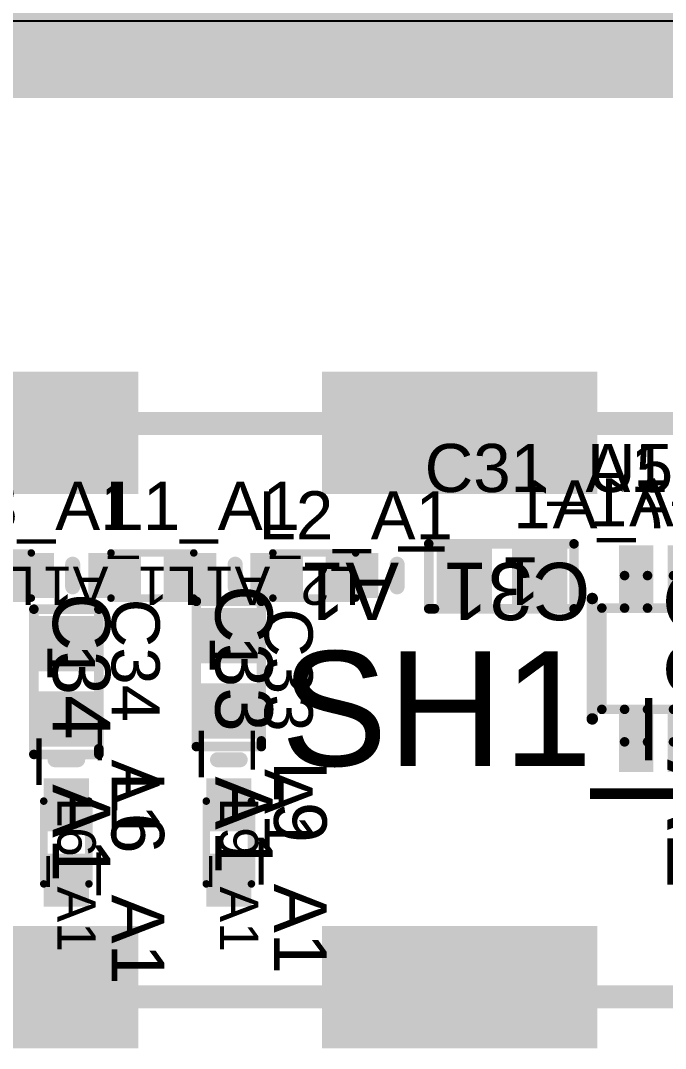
# Model space of a CAD drawing. Header units: inches. Extents: x -0.3 to 12.2, y -3.2 to 4.4.
# Drawn here: x 0.638 to 0.975, y 2.918 to 3.456 of the extents above; entities that cross this region are included whole.
import ezdxf

# ---------------------------------------------------------------- set-up
doc = ezdxf.new("R2010")
doc.units = ezdxf.units.IN
doc.header["$MEASUREMENT"] = 0
for name, color, linetype in [('Board Layer Stack Bottom Overlay', 54, 'Continuous'), ('FAB', 56, 'Continuous'), ('Keep-Out Layer', 6, 'Continuous'), ('Plane_L2', 76, 'Continuous'), ('Plane_L4', 136, 'Continuous'), ('Plane_L5', 16, 'Continuous'), ('Plane_L7', 216, 'Continuous'), ('Top Assembly', 6, 'Continuous'), ('Top Overlay', 2, 'Continuous'), ('Top Paste', 8, 'Continuous'), ('Top Solder', 216, 'Continuous'), ('TOP_L1', 1, 'Continuous')]:
    doc.layers.add(name, color=color, linetype=linetype)
doc.styles.add('Arial', font='', dxfattribs={"height": 0.2})
doc.styles.get('Arial').set_extended_font_data('Arial')

# ---------------------------------------------------------------- blocks, each defined once
blk = doc.blocks.new('RF_S__24')
at = {"layer": 'Top Paste'}
for points in [[(-0.17, 0.175), (-0.17, 0.115), (-0.31, 0.115), (-0.31, 0.175)], [(0.07, 0.175), (0.07, 0.115), (-0.07, 0.115), (-0.07, 0.175)], [(-0.31, -0.175), (-0.31, -0.115), (-0.17, -0.115), (-0.17, -0.175)], [(-0.07, -0.175), (-0.07, -0.115), (0.07, -0.115), (0.07, -0.175)]]:
    blk.add_hatch(color=8, dxfattribs=at).paths.add_polyline_path(points)
at = {"layer": 'Top Solder'}
for points in [[(-0.168, 0.177), (-0.168, 0.113), (-0.312, 0.113), (-0.312, 0.177)], [(0.072, 0.177), (0.072, 0.113), (-0.072, 0.113), (-0.072, 0.177)], [(-0.312, -0.177), (-0.312, -0.113), (-0.168, -0.113), (-0.168, -0.177)], [(-0.072, -0.177), (-0.072, -0.113), (0.072, -0.113), (0.072, -0.177)]]:
    blk.add_hatch(color=216, dxfattribs=at).paths.add_polyline_path(points)
at = {"layer": 'TOP_L1'}
for points in [[(-0.17, 0.175), (-0.17, 0.115), (-0.31, 0.115), (-0.31, 0.175)], [(0.07, 0.175), (0.07, 0.115), (-0.07, 0.115), (-0.07, 0.175)], [(-0.31, -0.175), (-0.31, -0.115), (-0.17, -0.115), (-0.17, -0.175)], [(-0.07, -0.175), (-0.07, -0.115), (0.07, -0.115), (0.07, -0.175)]]:
    blk.add_hatch(color=1, dxfattribs=at).paths.add_polyline_path(points)
at = {"layer": 'Top Assembly'}
for points in [[(-0.5, 0.15, 0.012, 0.012, 0), (0.5, 0.15, 0.012, 0.012, 0)], [(-0.5, -0.15, 0.012, 0.012, 0), (0.5, -0.15, 0.012, 0.012, 0)]]:
    blk.add_lwpolyline(points, format="xyseb", dxfattribs=at)
at = {"layer": 'Top Assembly', "style": 'Arial'}
blk.add_text('SH1_A1', height=0.06, rotation=360, dxfattribs=at).set_placement((-0.09357, -0.02918))
blk = doc.blocks.new('0402_A_192')
at = {"layer": 'Top Paste'}
for points in [[(-0.0315, -0.00984), (-0.0315, 0.00984), (-0.00787, 0.00984), (-0.00787, -0.00984)], [(0.00787, -0.00984), (0.00787, 0.00984), (0.0315, 0.00984), (0.0315, -0.00984)]]:
    blk.add_hatch(color=8, dxfattribs=at).paths.add_polyline_path(points)
at = {"layer": 'Top Solder'}
for points in [[(-0.0335, -0.01184), (-0.0335, 0.01184), (-0.00587, 0.01184), (-0.00587, -0.01184)], [(0.00587, -0.01184), (0.00587, 0.01184), (0.0335, 0.01184), (0.0335, -0.01184)]]:
    blk.add_hatch(color=216, dxfattribs=at).paths.add_polyline_path(points)
at = {"layer": 'TOP_L1'}
for points in [[(-0.0315, -0.00984), (-0.0315, 0.00984), (-0.00787, 0.00984), (-0.00787, -0.00984)], [(0.00787, -0.00984), (0.00787, 0.00984), (0.0315, 0.00984), (0.0315, -0.00984)]]:
    blk.add_hatch(color=1, dxfattribs=at).paths.add_polyline_path(points)
at = {"layer": 'Top Assembly'}
for points in [[(-0.02165, -0.01181, 0.00394, 0.00394, 0), (-0.02165, 0.01181, 0.00394, 0.00394, 0)], [(0.02165, 0.01181, 0.00394, 0.00394, 0), (-0.02165, 0.01181, 0.00394, 0.00394, 0)], [(0.02165, -0.01181, 0.00394, 0.00394, 0), (0.02165, 0.01181, 0.00394, 0.00394, 0)], [(0.02165, -0.01181, 0.00394, 0.00394, 0), (-0.02165, -0.01181, 0.00394, 0.00394, 0)]]:
    blk.add_lwpolyline(points, format="xyseb", dxfattribs=at)
for points in [[(-0.02264, 0.01181, 0.00197, 0.00197, 1), (-0.02067, 0.01181, 0.00197, 0.00197, 1)], [(-0.02264, 0.01181, 0.00197, 0.00197, 1), (-0.02067, 0.01181, 0.00197, 0.00197, 1)], [(0.02067, 0.01181, 0.00197, 0.00197, 1), (0.02264, 0.01181, 0.00197, 0.00197, 1)], [(0.02067, 0.01181, 0.00197, 0.00197, 1), (0.02264, 0.01181, 0.00197, 0.00197, 1)], [(-0.02264, -0.01181, 0.00197, 0.00197, 1), (-0.02067, -0.01181, 0.00197, 0.00197, 1)], [(-0.02264, -0.01181, 0.00197, 0.00197, 1), (-0.02067, -0.01181, 0.00197, 0.00197, 1)], [(0.02067, -0.01181, 0.00197, 0.00197, 1), (0.02264, -0.01181, 0.00197, 0.00197, 1)], [(0.02067, -0.01181, 0.00197, 0.00197, 1), (0.02264, -0.01181, 0.00197, 0.00197, 1)]]:
    blk.add_lwpolyline(points, format="xyseb", close=True, dxfattribs=at)
at = {"layer": 'Top Overlay'}
blk.add_lwpolyline([(-0.04331, -0.00591, 0.00787, 0.00787, 0), (-0.04331, 0.00591, 0.00787, 0.00787, 0)], format="xyseb", dxfattribs=at)
for points in [[(-0.04528, 0.00591, 0.00394, 0.00394, 1), (-0.04134, 0.00591, 0.00394, 0.00394, 1)], [(-0.04528, -0.00591, 0.00394, 0.00394, 1), (-0.04134, -0.00591, 0.00394, 0.00394, 1)]]:
    blk.add_lwpolyline(points, format="xyseb", close=True, dxfattribs=at)
at = {"layer": 'Top Assembly', "style": 'Arial'}
blk.add_text('L6_A1', height=0.02, dxfattribs=at).set_placement((-0.02359, -0.00465))
blk = doc.blocks.new('0402_A_196')
at = {"layer": 'Top Paste'}
for points in [[(-0.0315, -0.00984), (-0.0315, 0.00984), (-0.00787, 0.00984), (-0.00787, -0.00984)], [(0.00787, -0.00984), (0.00787, 0.00984), (0.0315, 0.00984), (0.0315, -0.00984)]]:
    blk.add_hatch(color=8, dxfattribs=at).paths.add_polyline_path(points)
at = {"layer": 'Top Solder'}
for points in [[(-0.0335, -0.01184), (-0.0335, 0.01184), (-0.00587, 0.01184), (-0.00587, -0.01184)], [(0.00587, -0.01184), (0.00587, 0.01184), (0.0335, 0.01184), (0.0335, -0.01184)]]:
    blk.add_hatch(color=216, dxfattribs=at).paths.add_polyline_path(points)
at = {"layer": 'TOP_L1'}
for points in [[(-0.0315, -0.00984), (-0.0315, 0.00984), (-0.00787, 0.00984), (-0.00787, -0.00984)], [(0.00787, -0.00984), (0.00787, 0.00984), (0.0315, 0.00984), (0.0315, -0.00984)]]:
    blk.add_hatch(color=1, dxfattribs=at).paths.add_polyline_path(points)
at = {"layer": 'Top Assembly'}
for points in [[(-0.02165, -0.01181, 0.00394, 0.00394, 0), (-0.02165, 0.01181, 0.00394, 0.00394, 0)], [(0.02165, 0.01181, 0.00394, 0.00394, 0), (-0.02165, 0.01181, 0.00394, 0.00394, 0)], [(0.02165, -0.01181, 0.00394, 0.00394, 0), (0.02165, 0.01181, 0.00394, 0.00394, 0)], [(0.02165, -0.01181, 0.00394, 0.00394, 0), (-0.02165, -0.01181, 0.00394, 0.00394, 0)]]:
    blk.add_lwpolyline(points, format="xyseb", dxfattribs=at)
for points in [[(-0.02264, 0.01181, 0.00197, 0.00197, 1), (-0.02067, 0.01181, 0.00197, 0.00197, 1)], [(-0.02264, 0.01181, 0.00197, 0.00197, 1), (-0.02067, 0.01181, 0.00197, 0.00197, 1)], [(0.02067, 0.01181, 0.00197, 0.00197, 1), (0.02264, 0.01181, 0.00197, 0.00197, 1)], [(0.02067, 0.01181, 0.00197, 0.00197, 1), (0.02264, 0.01181, 0.00197, 0.00197, 1)], [(-0.02264, -0.01181, 0.00197, 0.00197, 1), (-0.02067, -0.01181, 0.00197, 0.00197, 1)], [(-0.02264, -0.01181, 0.00197, 0.00197, 1), (-0.02067, -0.01181, 0.00197, 0.00197, 1)], [(0.02067, -0.01181, 0.00197, 0.00197, 1), (0.02264, -0.01181, 0.00197, 0.00197, 1)], [(0.02067, -0.01181, 0.00197, 0.00197, 1), (0.02264, -0.01181, 0.00197, 0.00197, 1)]]:
    blk.add_lwpolyline(points, format="xyseb", close=True, dxfattribs=at)
at = {"layer": 'Top Overlay'}
blk.add_lwpolyline([(-0.04331, -0.00591, 0.00787, 0.00787, 0), (-0.04331, 0.00591, 0.00787, 0.00787, 0)], format="xyseb", dxfattribs=at)
for points in [[(-0.04528, 0.00591, 0.00394, 0.00394, 1), (-0.04134, 0.00591, 0.00394, 0.00394, 1)], [(-0.04528, -0.00591, 0.00394, 0.00394, 1), (-0.04134, -0.00591, 0.00394, 0.00394, 1)]]:
    blk.add_lwpolyline(points, format="xyseb", close=True, dxfattribs=at)
at = {"layer": 'Top Assembly', "style": 'Arial'}
blk.add_text('L9_A1', height=0.02, dxfattribs=at).set_placement((-0.02359, -0.00465))
blk = doc.blocks.new('SOT_2815_115_NXP_226')
at = {"layer": 'Top Paste'}
for points in [[(-0.05728, 0.03257), (-0.0265, 0.03257), (-0.0265, 0.01861), (-0.05728, 0.01861)], [(0.0265, 0.03257), (0.05728, 0.03257), (0.05728, 0.01861), (0.0265, 0.01861)], [(-0.05728, 0.00698), (-0.0265, 0.00698), (-0.0265, -0.00698), (-0.05728, -0.00698)], [(0.0265, 0.00698), (0.05728, 0.00698), (0.05728, -0.00698), (0.0265, -0.00698)], [(-0.05728, -0.01861), (-0.0265, -0.01861), (-0.0265, -0.03257), (-0.05728, -0.03257)], [(0.0265, -0.01861), (0.05728, -0.01861), (0.05728, -0.03257), (0.0265, -0.03257)]]:
    blk.add_hatch(color=8, dxfattribs=at).paths.add_polyline_path(points)
at = {"layer": 'Top Solder'}
for points in [[(-0.05928, 0.03457), (-0.0245, 0.03457), (-0.0245, 0.01661), (-0.05928, 0.01661)], [(0.0245, 0.03457), (0.05928, 0.03457), (0.05928, 0.01661), (0.0245, 0.01661)], [(-0.05928, 0.00898), (-0.0245, 0.00898), (-0.0245, -0.00898), (-0.05928, -0.00898)], [(0.0245, 0.00898), (0.05928, 0.00898), (0.05928, -0.00898), (0.0245, -0.00898)], [(-0.05928, -0.01661), (-0.0245, -0.01661), (-0.0245, -0.03457), (-0.05928, -0.03457)], [(0.0245, -0.01661), (0.05928, -0.01661), (0.05928, -0.03457), (0.0245, -0.03457)]]:
    blk.add_hatch(color=216, dxfattribs=at).paths.add_polyline_path(points)
at = {"layer": 'TOP_L1'}
for points in [[(-0.05728, 0.03257), (-0.0265, 0.03257), (-0.0265, 0.01861), (-0.05728, 0.01861)], [(0.0265, 0.03257), (0.05728, 0.03257), (0.05728, 0.01861), (0.0265, 0.01861)], [(-0.05728, 0.00698), (-0.0265, 0.00698), (-0.0265, -0.00698), (-0.05728, -0.00698)], [(0.0265, 0.00698), (0.05728, 0.00698), (0.05728, -0.00698), (0.0265, -0.00698)], [(-0.05728, -0.01861), (-0.0265, -0.01861), (-0.0265, -0.03257), (-0.05728, -0.03257)], [(0.0265, -0.01861), (0.05728, -0.01861), (0.05728, -0.03257), (0.0265, -0.03257)]]:
    blk.add_hatch(color=1, dxfattribs=at).paths.add_polyline_path(points)
at = {"layer": 'Top Assembly'}
for points in [[(-0.0265, -0.0435, 0.005, 0.005, 0), (-0.0265, 0.0435, 0.005, 0.005, 0)], [(0.0265, 0.0435, 0.005, 0.005, 0), (-0.0265, 0.0435, 0.005, 0.005, 0)], [(0.012, 0.0435, 0.005, 0.005, -1), (-0.012, 0.0435, 0.005, 0.005, 0)], [(0.0265, -0.0435, 0.005, 0.005, 0), (0.0265, 0.0435, 0.005, 0.005, 0)], [(-0.0435, 0.01959, 0.005, 0.005, 0), (-0.0435, 0.03159, 0.005, 0.005, 0)], [(-0.0265, 0.03159, 0.005, 0.005, 0), (-0.0435, 0.03159, 0.005, 0.005, 0)], [(-0.0265, 0.01959, 0.005, 0.005, 0), (-0.0265, 0.03159, 0.005, 0.005, 0)], [(0.0435, 0.03159, 0.005, 0.005, 0), (0.0265, 0.03159, 0.005, 0.005, 0)], [(0.0265, 0.01959, 0.005, 0.005, 0), (0.0265, 0.03159, 0.005, 0.005, 0)], [(0.0435, 0.01959, 0.005, 0.005, 0), (0.0435, 0.03159, 0.005, 0.005, 0)], [(-0.0265, 0.01959, 0.005, 0.005, 0), (-0.0435, 0.01959, 0.005, 0.005, 0)], [(0.0435, 0.01959, 0.005, 0.005, 0), (0.0265, 0.01959, 0.005, 0.005, 0)], [(-0.0435, -0.006, 0.005, 0.005, 0), (-0.0435, 0.006, 0.005, 0.005, 0)], [(-0.0265, 0.006, 0.005, 0.005, 0), (-0.0435, 0.006, 0.005, 0.005, 0)], [(-0.0265, -0.006, 0.005, 0.005, 0), (-0.0265, 0.006, 0.005, 0.005, 0)], [(0.0435, 0.006, 0.005, 0.005, 0), (0.0265, 0.006, 0.005, 0.005, 0)], [(0.0265, -0.006, 0.005, 0.005, 0), (0.0265, 0.006, 0.005, 0.005, 0)], [(0.0435, -0.006, 0.005, 0.005, 0), (0.0435, 0.006, 0.005, 0.005, 0)], [(-0.0265, -0.006, 0.005, 0.005, 0), (-0.0435, -0.006, 0.005, 0.005, 0)], [(0.0435, -0.006, 0.005, 0.005, 0), (0.0265, -0.006, 0.005, 0.005, 0)], [(-0.0435, -0.03159, 0.005, 0.005, 0), (-0.0435, -0.01959, 0.005, 0.005, 0)], [(-0.0265, -0.01959, 0.005, 0.005, 0), (-0.0435, -0.01959, 0.005, 0.005, 0)], [(-0.0265, -0.03159, 0.005, 0.005, 0), (-0.0265, -0.01959, 0.005, 0.005, 0)], [(0.0435, -0.01959, 0.005, 0.005, 0), (0.0265, -0.01959, 0.005, 0.005, 0)], [(0.0265, -0.03159, 0.005, 0.005, 0), (0.0265, -0.01959, 0.005, 0.005, 0)], [(0.0435, -0.03159, 0.005, 0.005, 0), (0.0435, -0.01959, 0.005, 0.005, 0)], [(-0.0265, -0.03159, 0.005, 0.005, 0), (-0.0435, -0.03159, 0.005, 0.005, 0)], [(0.0435, -0.03159, 0.005, 0.005, 0), (0.0265, -0.03159, 0.005, 0.005, 0)], [(0.0265, -0.0435, 0.005, 0.005, 0), (-0.0265, -0.0435, 0.005, 0.005, 0)]]:
    blk.add_lwpolyline(points, format="xyseb", dxfattribs=at)
for points in [[(-0.02775, 0.0435, 0.0025, 0.0025, 1), (-0.02525, 0.0435, 0.0025, 0.0025, 1)], [(-0.02775, 0.0435, 0.0025, 0.0025, 1), (-0.02525, 0.0435, 0.0025, 0.0025, 1)], [(-0.01325, 0.0435, 0.0025, 0.0025, 1), (-0.01075, 0.0435, 0.0025, 0.0025, 1)], [(0.01075, 0.0435, 0.0025, 0.0025, 1), (0.01325, 0.0435, 0.0025, 0.0025, 1)], [(0.02525, 0.0435, 0.0025, 0.0025, 1), (0.02775, 0.0435, 0.0025, 0.0025, 1)], [(0.02525, 0.0435, 0.0025, 0.0025, 1), (0.02775, 0.0435, 0.0025, 0.0025, 1)], [(-0.04475, 0.03159, 0.0025, 0.0025, 1), (-0.04225, 0.03159, 0.0025, 0.0025, 1)], [(-0.04475, 0.03159, 0.0025, 0.0025, 1), (-0.04225, 0.03159, 0.0025, 0.0025, 1)], [(-0.02775, 0.03159, 0.0025, 0.0025, 1), (-0.02525, 0.03159, 0.0025, 0.0025, 1)], [(-0.02775, 0.03159, 0.0025, 0.0025, 1), (-0.02525, 0.03159, 0.0025, 0.0025, 1)], [(0.02525, 0.03159, 0.0025, 0.0025, 1), (0.02775, 0.03159, 0.0025, 0.0025, 1)], [(0.02525, 0.03159, 0.0025, 0.0025, 1), (0.02775, 0.03159, 0.0025, 0.0025, 1)], [(0.04225, 0.03159, 0.0025, 0.0025, 1), (0.04475, 0.03159, 0.0025, 0.0025, 1)], [(0.04225, 0.03159, 0.0025, 0.0025, 1), (0.04475, 0.03159, 0.0025, 0.0025, 1)], [(-0.04475, 0.01959, 0.0025, 0.0025, 1), (-0.04225, 0.01959, 0.0025, 0.0025, 1)], [(-0.04475, 0.01959, 0.0025, 0.0025, 1), (-0.04225, 0.01959, 0.0025, 0.0025, 1)], [(-0.02775, 0.01959, 0.0025, 0.0025, 1), (-0.02525, 0.01959, 0.0025, 0.0025, 1)], [(-0.02775, 0.01959, 0.0025, 0.0025, 1), (-0.02525, 0.01959, 0.0025, 0.0025, 1)], [(0.02525, 0.01959, 0.0025, 0.0025, 1), (0.02775, 0.01959, 0.0025, 0.0025, 1)], [(0.02525, 0.01959, 0.0025, 0.0025, 1), (0.02775, 0.01959, 0.0025, 0.0025, 1)], [(0.04225, 0.01959, 0.0025, 0.0025, 1), (0.04475, 0.01959, 0.0025, 0.0025, 1)], [(0.04225, 0.01959, 0.0025, 0.0025, 1), (0.04475, 0.01959, 0.0025, 0.0025, 1)], [(-0.04475, 0.006, 0.0025, 0.0025, 1), (-0.04225, 0.006, 0.0025, 0.0025, 1)], [(-0.04475, 0.006, 0.0025, 0.0025, 1), (-0.04225, 0.006, 0.0025, 0.0025, 1)], [(-0.02775, 0.006, 0.0025, 0.0025, 1), (-0.02525, 0.006, 0.0025, 0.0025, 1)], [(-0.02775, 0.006, 0.0025, 0.0025, 1), (-0.02525, 0.006, 0.0025, 0.0025, 1)], [(0.02525, 0.006, 0.0025, 0.0025, 1), (0.02775, 0.006, 0.0025, 0.0025, 1)], [(0.02525, 0.006, 0.0025, 0.0025, 1), (0.02775, 0.006, 0.0025, 0.0025, 1)], [(0.04225, 0.006, 0.0025, 0.0025, 1), (0.04475, 0.006, 0.0025, 0.0025, 1)], [(0.04225, 0.006, 0.0025, 0.0025, 1), (0.04475, 0.006, 0.0025, 0.0025, 1)], [(-0.04475, -0.006, 0.0025, 0.0025, 1), (-0.04225, -0.006, 0.0025, 0.0025, 1)], [(-0.04475, -0.006, 0.0025, 0.0025, 1), (-0.04225, -0.006, 0.0025, 0.0025, 1)], [(-0.02775, -0.006, 0.0025, 0.0025, 1), (-0.02525, -0.006, 0.0025, 0.0025, 1)], [(-0.02775, -0.006, 0.0025, 0.0025, 1), (-0.02525, -0.006, 0.0025, 0.0025, 1)], [(0.02525, -0.006, 0.0025, 0.0025, 1), (0.02775, -0.006, 0.0025, 0.0025, 1)], [(0.02525, -0.006, 0.0025, 0.0025, 1), (0.02775, -0.006, 0.0025, 0.0025, 1)], [(0.04225, -0.006, 0.0025, 0.0025, 1), (0.04475, -0.006, 0.0025, 0.0025, 1)], [(0.04225, -0.006, 0.0025, 0.0025, 1), (0.04475, -0.006, 0.0025, 0.0025, 1)], [(-0.04475, -0.01959, 0.0025, 0.0025, 1), (-0.04225, -0.01959, 0.0025, 0.0025, 1)], [(-0.04475, -0.01959, 0.0025, 0.0025, 1), (-0.04225, -0.01959, 0.0025, 0.0025, 1)], [(-0.02775, -0.01959, 0.0025, 0.0025, 1), (-0.02525, -0.01959, 0.0025, 0.0025, 1)], [(-0.02775, -0.01959, 0.0025, 0.0025, 1), (-0.02525, -0.01959, 0.0025, 0.0025, 1)], [(0.02525, -0.01959, 0.0025, 0.0025, 1), (0.02775, -0.01959, 0.0025, 0.0025, 1)], [(0.02525, -0.01959, 0.0025, 0.0025, 1), (0.02775, -0.01959, 0.0025, 0.0025, 1)], [(0.04225, -0.01959, 0.0025, 0.0025, 1), (0.04475, -0.01959, 0.0025, 0.0025, 1)], [(0.04225, -0.01959, 0.0025, 0.0025, 1), (0.04475, -0.01959, 0.0025, 0.0025, 1)], [(-0.04475, -0.03159, 0.0025, 0.0025, 1), (-0.04225, -0.03159, 0.0025, 0.0025, 1)], [(-0.04475, -0.03159, 0.0025, 0.0025, 1), (-0.04225, -0.03159, 0.0025, 0.0025, 1)], [(-0.02775, -0.03159, 0.0025, 0.0025, 1), (-0.02525, -0.03159, 0.0025, 0.0025, 1)], [(-0.02775, -0.03159, 0.0025, 0.0025, 1), (-0.02525, -0.03159, 0.0025, 0.0025, 1)], [(0.02525, -0.03159, 0.0025, 0.0025, 1), (0.02775, -0.03159, 0.0025, 0.0025, 1)], [(0.02525, -0.03159, 0.0025, 0.0025, 1), (0.02775, -0.03159, 0.0025, 0.0025, 1)], [(0.04225, -0.03159, 0.0025, 0.0025, 1), (0.04475, -0.03159, 0.0025, 0.0025, 1)], [(0.04225, -0.03159, 0.0025, 0.0025, 1), (0.04475, -0.03159, 0.0025, 0.0025, 1)], [(-0.02775, -0.0435, 0.0025, 0.0025, 1), (-0.02525, -0.0435, 0.0025, 0.0025, 1)], [(-0.02775, -0.0435, 0.0025, 0.0025, 1), (-0.02525, -0.0435, 0.0025, 0.0025, 1)], [(0.02525, -0.0435, 0.0025, 0.0025, 1), (0.02775, -0.0435, 0.0025, 0.0025, 1)], [(0.02525, -0.0435, 0.0025, 0.0025, 1), (0.02775, -0.0435, 0.0025, 0.0025, 1)]]:
    blk.add_lwpolyline(points, format="xyseb", close=True, dxfattribs=at)
at = {"layer": 'Top Overlay'}
for points in [[(0.0315, 0.0485, 0.006, 0.006, 0), (-0.0315, 0.0485, 0.006, 0.006, 0)], [(0.0315, -0.0485, 0.006, 0.006, 0), (-0.0315, -0.0485, 0.006, 0.006, 0)]]:
    blk.add_lwpolyline(points, format="xyseb", dxfattribs=at)
for points in [[(-0.033, 0.0485, 0.003, 0.003, 1), (-0.03, 0.0485, 0.003, 0.003, 1)], [(0.03, 0.0485, 0.003, 0.003, 1), (0.033, 0.0485, 0.003, 0.003, 1)], [(-0.033, -0.0485, 0.003, 0.003, 1), (-0.03, -0.0485, 0.003, 0.003, 1)], [(0.03, -0.0485, 0.003, 0.003, 1), (0.033, -0.0485, 0.003, 0.003, 1)]]:
    blk.add_lwpolyline(points, format="xyseb", close=True, dxfattribs=at)
at = {"layer": 'Top Assembly', "style": 'Arial'}
for s, p in [('1', (-0.05972, 0.01715)), ('U5_A1', (-0.04998, -0.0093))]:
    blk.add_text(s, height=0.04, dxfattribs=at).set_placement(p)
at = {"layer": 'Top Overlay', "style": 'Arial'}
blk.add_text('1', height=0.04, rotation=-90, dxfattribs=at).set_placement((-0.06285, 0.04972))
blk = doc.blocks.new('C0402_269')
at = {"layer": 'Top Paste'}
for points in [[(-0.031, -0.0125), (-0.031, 0.0125), (-0.006, 0.0125), (-0.006, -0.0125)], [(0.0084, -0.0125), (0.0084, 0.0125), (0.0334, 0.0125), (0.0334, -0.0125)]]:
    blk.add_hatch(color=8, dxfattribs=at).paths.add_polyline_path(points)
at = {"layer": 'Top Solder'}
for points in [[(-0.033, -0.0145), (-0.033, 0.0145), (-0.004, 0.0145), (-0.004, -0.0145)], [(0.0064, -0.0145), (0.0064, 0.0145), (0.0354, 0.0145), (0.0354, -0.0145)]]:
    blk.add_hatch(color=216, dxfattribs=at).paths.add_polyline_path(points)
at = {"layer": 'TOP_L1'}
for points in [[(-0.031, -0.0125), (-0.031, 0.0125), (-0.006, 0.0125), (-0.006, -0.0125)], [(0.0084, -0.0125), (0.0084, 0.0125), (0.0334, 0.0125), (0.0334, -0.0125)]]:
    blk.add_hatch(color=1, dxfattribs=at).paths.add_polyline_path(points)
at = {"layer": 'Top Assembly'}
for points in [[(-0.0365, 0.017, 0.005, 0.005, 0), (-0.0365, -0.017, 0.005, 0.005, 0)], [(0.0395, 0.017, 0.005, 0.005, 0), (-0.0365, 0.017, 0.005, 0.005, 0)], [(0.0395, 0.017, 0.005, 0.005, 0), (0.0395, -0.017, 0.005, 0.005, 0)], [(0.0395, -0.017, 0.005, 0.005, 0), (-0.0365, -0.017, 0.005, 0.005, 0)]]:
    blk.add_lwpolyline(points, format="xyseb", dxfattribs=at)
for points in [[(-0.03775, 0.017, 0.0025, 0.0025, 1), (-0.03525, 0.017, 0.0025, 0.0025, 1)], [(-0.03775, 0.017, 0.0025, 0.0025, 1), (-0.03525, 0.017, 0.0025, 0.0025, 1)], [(0.03825, 0.017, 0.0025, 0.0025, 1), (0.04075, 0.017, 0.0025, 0.0025, 1)], [(0.03825, 0.017, 0.0025, 0.0025, 1), (0.04075, 0.017, 0.0025, 0.0025, 1)], [(-0.03775, -0.017, 0.0025, 0.0025, 1), (-0.03525, -0.017, 0.0025, 0.0025, 1)], [(-0.03775, -0.017, 0.0025, 0.0025, 1), (-0.03525, -0.017, 0.0025, 0.0025, 1)], [(0.03825, -0.017, 0.0025, 0.0025, 1), (0.04075, -0.017, 0.0025, 0.0025, 1)], [(0.03825, -0.017, 0.0025, 0.0025, 1), (0.04075, -0.017, 0.0025, 0.0025, 1)]]:
    blk.add_lwpolyline(points, format="xyseb", close=True, dxfattribs=at)
at = {"layer": 'Top Overlay'}
for points in [[(0.0365, 0.017, 0.005, 0.005, 0), (-0.0365, 0.017, 0.005, 0.005, 0)], [(-0.0365, 0.017, 0.005, 0.005, 0), (-0.0365, -0.017, 0.005, 0.005, 0)], [(0.0395, 0.017, 0.005, 0.005, 0), (0.0365, 0.017, 0.005, 0.005, 0)], [(0.0395, 0.017, 0.005, 0.005, 0), (0.0395, -0.017, 0.005, 0.005, 0)], [(0.0395, -0.017, 0.005, 0.005, 0), (-0.0365, -0.017, 0.005, 0.005, 0)]]:
    blk.add_lwpolyline(points, format="xyseb", dxfattribs=at)
for points in [[(-0.03775, 0.017, 0.0025, 0.0025, 1), (-0.03525, 0.017, 0.0025, 0.0025, 1)], [(-0.03775, 0.017, 0.0025, 0.0025, 1), (-0.03525, 0.017, 0.0025, 0.0025, 1)], [(0.03525, 0.017, 0.0025, 0.0025, 1), (0.03775, 0.017, 0.0025, 0.0025, 1)], [(0.03525, 0.017, 0.0025, 0.0025, 1), (0.03775, 0.017, 0.0025, 0.0025, 1)], [(0.03825, 0.017, 0.0025, 0.0025, 1), (0.04075, 0.017, 0.0025, 0.0025, 1)], [(0.03825, 0.017, 0.0025, 0.0025, 1), (0.04075, 0.017, 0.0025, 0.0025, 1)], [(-0.03775, -0.017, 0.0025, 0.0025, 1), (-0.03525, -0.017, 0.0025, 0.0025, 1)], [(-0.03775, -0.017, 0.0025, 0.0025, 1), (-0.03525, -0.017, 0.0025, 0.0025, 1)], [(0.03825, -0.017, 0.0025, 0.0025, 1), (0.04075, -0.017, 0.0025, 0.0025, 1)], [(0.03825, -0.017, 0.0025, 0.0025, 1), (0.04075, -0.017, 0.0025, 0.0025, 1)]]:
    blk.add_lwpolyline(points, format="xyseb", close=True, dxfattribs=at)
at = {"layer": 'FAB', "style": 'Arial'}
blk.add_text('1', height=0.025, dxfattribs=at).set_placement((-0.0185, -0.01))
at = {"layer": 'Top Assembly', "style": 'Arial'}
blk.add_text('C31_A1', height=0.03, dxfattribs=at).set_placement((-0.04508, -0.00707))
blk = doc.blocks.new('C0402_405')
at = {"layer": 'Top Paste'}
for points in [[(-0.031, -0.0125), (-0.031, 0.0125), (-0.006, 0.0125), (-0.006, -0.0125)], [(0.0084, -0.0125), (0.0084, 0.0125), (0.0334, 0.0125), (0.0334, -0.0125)]]:
    blk.add_hatch(color=8, dxfattribs=at).paths.add_polyline_path(points)
at = {"layer": 'Top Solder'}
for points in [[(-0.033, -0.0145), (-0.033, 0.0145), (-0.004, 0.0145), (-0.004, -0.0145)], [(0.0064, -0.0145), (0.0064, 0.0145), (0.0354, 0.0145), (0.0354, -0.0145)]]:
    blk.add_hatch(color=216, dxfattribs=at).paths.add_polyline_path(points)
at = {"layer": 'TOP_L1'}
for points in [[(-0.031, -0.0125), (-0.031, 0.0125), (-0.006, 0.0125), (-0.006, -0.0125)], [(0.0084, -0.0125), (0.0084, 0.0125), (0.0334, 0.0125), (0.0334, -0.0125)]]:
    blk.add_hatch(color=1, dxfattribs=at).paths.add_polyline_path(points)
at = {"layer": 'Top Assembly'}
for points in [[(-0.0365, -0.017, 0.005, 0.005, 0), (-0.0365, 0.017, 0.005, 0.005, 0)], [(0.0395, 0.017, 0.005, 0.005, 0), (-0.0365, 0.017, 0.005, 0.005, 0)], [(0.0395, -0.017, 0.005, 0.005, 0), (0.0395, 0.017, 0.005, 0.005, 0)], [(0.0395, -0.017, 0.005, 0.005, 0), (-0.0365, -0.017, 0.005, 0.005, 0)]]:
    blk.add_lwpolyline(points, format="xyseb", dxfattribs=at)
for points in [[(-0.03775, 0.017, 0.0025, 0.0025, 1), (-0.03525, 0.017, 0.0025, 0.0025, 1)], [(-0.03775, 0.017, 0.0025, 0.0025, 1), (-0.03525, 0.017, 0.0025, 0.0025, 1)], [(0.03825, 0.017, 0.0025, 0.0025, 1), (0.04075, 0.017, 0.0025, 0.0025, 1)], [(0.03825, 0.017, 0.0025, 0.0025, 1), (0.04075, 0.017, 0.0025, 0.0025, 1)], [(-0.03775, -0.017, 0.0025, 0.0025, 1), (-0.03525, -0.017, 0.0025, 0.0025, 1)], [(-0.03775, -0.017, 0.0025, 0.0025, 1), (-0.03525, -0.017, 0.0025, 0.0025, 1)], [(0.03825, -0.017, 0.0025, 0.0025, 1), (0.04075, -0.017, 0.0025, 0.0025, 1)], [(0.03825, -0.017, 0.0025, 0.0025, 1), (0.04075, -0.017, 0.0025, 0.0025, 1)]]:
    blk.add_lwpolyline(points, format="xyseb", close=True, dxfattribs=at)
at = {"layer": 'Top Overlay'}
for points in [[(0.0365, 0.017, 0.005, 0.005, 0), (-0.0365, 0.017, 0.005, 0.005, 0)], [(-0.0365, -0.017, 0.005, 0.005, 0), (-0.0365, 0.017, 0.005, 0.005, 0)], [(0.0395, 0.017, 0.005, 0.005, 0), (0.0365, 0.017, 0.005, 0.005, 0)], [(0.0395, -0.017, 0.005, 0.005, 0), (0.0395, 0.017, 0.005, 0.005, 0)], [(0.0395, -0.017, 0.005, 0.005, 0), (-0.0365, -0.017, 0.005, 0.005, 0)]]:
    blk.add_lwpolyline(points, format="xyseb", dxfattribs=at)
for points in [[(-0.03775, 0.017, 0.0025, 0.0025, 1), (-0.03525, 0.017, 0.0025, 0.0025, 1)], [(-0.03775, 0.017, 0.0025, 0.0025, 1), (-0.03525, 0.017, 0.0025, 0.0025, 1)], [(0.03525, 0.017, 0.0025, 0.0025, 1), (0.03775, 0.017, 0.0025, 0.0025, 1)], [(0.03525, 0.017, 0.0025, 0.0025, 1), (0.03775, 0.017, 0.0025, 0.0025, 1)], [(0.03825, 0.017, 0.0025, 0.0025, 1), (0.04075, 0.017, 0.0025, 0.0025, 1)], [(0.03825, 0.017, 0.0025, 0.0025, 1), (0.04075, 0.017, 0.0025, 0.0025, 1)], [(-0.03775, -0.017, 0.0025, 0.0025, 1), (-0.03525, -0.017, 0.0025, 0.0025, 1)], [(-0.03775, -0.017, 0.0025, 0.0025, 1), (-0.03525, -0.017, 0.0025, 0.0025, 1)], [(0.03825, -0.017, 0.0025, 0.0025, 1), (0.04075, -0.017, 0.0025, 0.0025, 1)], [(0.03825, -0.017, 0.0025, 0.0025, 1), (0.04075, -0.017, 0.0025, 0.0025, 1)]]:
    blk.add_lwpolyline(points, format="xyseb", close=True, dxfattribs=at)
at = {"layer": 'FAB', "style": 'Arial'}
blk.add_text('1', height=0.025, dxfattribs=at).set_placement((-0.0185, -0.01))
at = {"layer": 'Top Assembly', "style": 'Arial'}
blk.add_text('C34_A1', height=0.03, dxfattribs=at).set_placement((-0.04508, -0.00707))
blk = doc.blocks.new('C0402_406')
at = {"layer": 'Top Paste'}
for points in [[(-0.031, -0.0125), (-0.031, 0.0125), (-0.006, 0.0125), (-0.006, -0.0125)], [(0.0084, -0.0125), (0.0084, 0.0125), (0.0334, 0.0125), (0.0334, -0.0125)]]:
    blk.add_hatch(color=8, dxfattribs=at).paths.add_polyline_path(points)
at = {"layer": 'Top Solder'}
for points in [[(-0.033, -0.0145), (-0.033, 0.0145), (-0.004, 0.0145), (-0.004, -0.0145)], [(0.0064, -0.0145), (0.0064, 0.0145), (0.0354, 0.0145), (0.0354, -0.0145)]]:
    blk.add_hatch(color=216, dxfattribs=at).paths.add_polyline_path(points)
at = {"layer": 'TOP_L1'}
for points in [[(-0.031, -0.0125), (-0.031, 0.0125), (-0.006, 0.0125), (-0.006, -0.0125)], [(0.0084, -0.0125), (0.0084, 0.0125), (0.0334, 0.0125), (0.0334, -0.0125)]]:
    blk.add_hatch(color=1, dxfattribs=at).paths.add_polyline_path(points)
at = {"layer": 'Top Assembly'}
for points in [[(0.0395, 0.017, 0.005, 0.005, 0), (-0.0365, 0.017, 0.005, 0.005, 0)], [(-0.0365, -0.017, 0.005, 0.005, 0), (-0.0365, 0.017, 0.005, 0.005, 0)], [(0.0395, -0.017, 0.005, 0.005, 0), (0.0395, 0.017, 0.005, 0.005, 0)], [(0.0395, -0.017, 0.005, 0.005, 0), (-0.0365, -0.017, 0.005, 0.005, 0)]]:
    blk.add_lwpolyline(points, format="xyseb", dxfattribs=at)
for points in [[(-0.03775, 0.017, 0.0025, 0.0025, 1), (-0.03525, 0.017, 0.0025, 0.0025, 1)], [(-0.03775, 0.017, 0.0025, 0.0025, 1), (-0.03525, 0.017, 0.0025, 0.0025, 1)], [(0.03825, 0.017, 0.0025, 0.0025, 1), (0.04075, 0.017, 0.0025, 0.0025, 1)], [(0.03825, 0.017, 0.0025, 0.0025, 1), (0.04075, 0.017, 0.0025, 0.0025, 1)], [(-0.03775, -0.017, 0.0025, 0.0025, 1), (-0.03525, -0.017, 0.0025, 0.0025, 1)], [(-0.03775, -0.017, 0.0025, 0.0025, 1), (-0.03525, -0.017, 0.0025, 0.0025, 1)], [(0.03825, -0.017, 0.0025, 0.0025, 1), (0.04075, -0.017, 0.0025, 0.0025, 1)], [(0.03825, -0.017, 0.0025, 0.0025, 1), (0.04075, -0.017, 0.0025, 0.0025, 1)]]:
    blk.add_lwpolyline(points, format="xyseb", close=True, dxfattribs=at)
at = {"layer": 'Top Overlay'}
for points in [[(-0.0365, -0.017, 0.005, 0.005, 0), (-0.0365, 0.017, 0.005, 0.005, 0)], [(0.0365, 0.017, 0.005, 0.005, 0), (-0.0365, 0.017, 0.005, 0.005, 0)], [(0.0395, 0.017, 0.005, 0.005, 0), (0.0365, 0.017, 0.005, 0.005, 0)], [(0.0395, -0.017, 0.005, 0.005, 0), (0.0395, 0.017, 0.005, 0.005, 0)], [(0.0395, -0.017, 0.005, 0.005, 0), (-0.0365, -0.017, 0.005, 0.005, 0)]]:
    blk.add_lwpolyline(points, format="xyseb", dxfattribs=at)
for points in [[(-0.03775, 0.017, 0.0025, 0.0025, 1), (-0.03525, 0.017, 0.0025, 0.0025, 1)], [(-0.03775, 0.017, 0.0025, 0.0025, 1), (-0.03525, 0.017, 0.0025, 0.0025, 1)], [(0.03525, 0.017, 0.0025, 0.0025, 1), (0.03775, 0.017, 0.0025, 0.0025, 1)], [(0.03525, 0.017, 0.0025, 0.0025, 1), (0.03775, 0.017, 0.0025, 0.0025, 1)], [(0.03825, 0.017, 0.0025, 0.0025, 1), (0.04075, 0.017, 0.0025, 0.0025, 1)], [(0.03825, 0.017, 0.0025, 0.0025, 1), (0.04075, 0.017, 0.0025, 0.0025, 1)], [(-0.03775, -0.017, 0.0025, 0.0025, 1), (-0.03525, -0.017, 0.0025, 0.0025, 1)], [(-0.03775, -0.017, 0.0025, 0.0025, 1), (-0.03525, -0.017, 0.0025, 0.0025, 1)], [(0.03825, -0.017, 0.0025, 0.0025, 1), (0.04075, -0.017, 0.0025, 0.0025, 1)], [(0.03825, -0.017, 0.0025, 0.0025, 1), (0.04075, -0.017, 0.0025, 0.0025, 1)]]:
    blk.add_lwpolyline(points, format="xyseb", close=True, dxfattribs=at)
at = {"layer": 'FAB', "style": 'Arial'}
blk.add_text('1', height=0.025, dxfattribs=at).set_placement((-0.0185, -0.01))
at = {"layer": 'Top Assembly', "style": 'Arial'}
blk.add_text('C33_A1', height=0.03, dxfattribs=at).set_placement((-0.04508, -0.00707))
blk = doc.blocks.new('0402_A_419')
at = {"layer": 'Top Paste'}
for points in [[(-0.0315, -0.00984), (-0.0315, 0.00984), (-0.00787, 0.00984), (-0.00787, -0.00984)], [(0.00787, -0.00984), (0.00787, 0.00984), (0.0315, 0.00984), (0.0315, -0.00984)]]:
    blk.add_hatch(color=8, dxfattribs=at).paths.add_polyline_path(points)
at = {"layer": 'Top Solder'}
for points in [[(-0.0335, -0.01184), (-0.0335, 0.01184), (-0.00587, 0.01184), (-0.00587, -0.01184)], [(0.00587, -0.01184), (0.00587, 0.01184), (0.0335, 0.01184), (0.0335, -0.01184)]]:
    blk.add_hatch(color=216, dxfattribs=at).paths.add_polyline_path(points)
at = {"layer": 'TOP_L1'}
for points in [[(-0.0315, -0.00984), (-0.0315, 0.00984), (-0.00787, 0.00984), (-0.00787, -0.00984)], [(0.00787, -0.00984), (0.00787, 0.00984), (0.0315, 0.00984), (0.0315, -0.00984)]]:
    blk.add_hatch(color=1, dxfattribs=at).paths.add_polyline_path(points)
at = {"layer": 'Top Assembly'}
for points in [[(-0.02165, 0.01181, 0.00394, 0.00394, 0), (-0.02165, -0.01181, 0.00394, 0.00394, 0)], [(0.02165, 0.01181, 0.00394, 0.00394, 0), (-0.02165, 0.01181, 0.00394, 0.00394, 0)], [(0.02165, 0.01181, 0.00394, 0.00394, 0), (0.02165, -0.01181, 0.00394, 0.00394, 0)], [(0.02165, -0.01181, 0.00394, 0.00394, 0), (-0.02165, -0.01181, 0.00394, 0.00394, 0)]]:
    blk.add_lwpolyline(points, format="xyseb", dxfattribs=at)
for points in [[(-0.02264, 0.01181, 0.00197, 0.00197, 1), (-0.02067, 0.01181, 0.00197, 0.00197, 1)], [(-0.02264, 0.01181, 0.00197, 0.00197, 1), (-0.02067, 0.01181, 0.00197, 0.00197, 1)], [(0.02067, 0.01181, 0.00197, 0.00197, 1), (0.02264, 0.01181, 0.00197, 0.00197, 1)], [(0.02067, 0.01181, 0.00197, 0.00197, 1), (0.02264, 0.01181, 0.00197, 0.00197, 1)], [(-0.02264, -0.01181, 0.00197, 0.00197, 1), (-0.02067, -0.01181, 0.00197, 0.00197, 1)], [(-0.02264, -0.01181, 0.00197, 0.00197, 1), (-0.02067, -0.01181, 0.00197, 0.00197, 1)], [(0.02067, -0.01181, 0.00197, 0.00197, 1), (0.02264, -0.01181, 0.00197, 0.00197, 1)], [(0.02067, -0.01181, 0.00197, 0.00197, 1), (0.02264, -0.01181, 0.00197, 0.00197, 1)]]:
    blk.add_lwpolyline(points, format="xyseb", close=True, dxfattribs=at)
at = {"layer": 'Top Overlay'}
blk.add_lwpolyline([(-0.04331, 0.00591, 0.00787, 0.00787, 0), (-0.04331, -0.00591, 0.00787, 0.00787, 0)], format="xyseb", dxfattribs=at)
for points in [[(-0.04528, 0.00591, 0.00394, 0.00394, 1), (-0.04134, 0.00591, 0.00394, 0.00394, 1)], [(-0.04528, -0.00591, 0.00394, 0.00394, 1), (-0.04134, -0.00591, 0.00394, 0.00394, 1)]]:
    blk.add_lwpolyline(points, format="xyseb", close=True, dxfattribs=at)
at = {"layer": 'Top Assembly', "style": 'Arial'}
blk.add_text('L1_A1', height=0.02, dxfattribs=at).set_placement((-0.02359, -0.00466))
blk = doc.blocks.new('0402_A_431')
at = {"layer": 'Top Paste'}
for points in [[(-0.0315, -0.00984), (-0.0315, 0.00984), (-0.00787, 0.00984), (-0.00787, -0.00984)], [(0.00787, -0.00984), (0.00787, 0.00984), (0.0315, 0.00984), (0.0315, -0.00984)]]:
    blk.add_hatch(color=8, dxfattribs=at).paths.add_polyline_path(points)
at = {"layer": 'Top Solder'}
for points in [[(-0.0335, -0.01184), (-0.0335, 0.01184), (-0.00587, 0.01184), (-0.00587, -0.01184)], [(0.00587, -0.01184), (0.00587, 0.01184), (0.0335, 0.01184), (0.0335, -0.01184)]]:
    blk.add_hatch(color=216, dxfattribs=at).paths.add_polyline_path(points)
at = {"layer": 'TOP_L1'}
for points in [[(-0.0315, -0.00984), (-0.0315, 0.00984), (-0.00787, 0.00984), (-0.00787, -0.00984)], [(0.00787, -0.00984), (0.00787, 0.00984), (0.0315, 0.00984), (0.0315, -0.00984)]]:
    blk.add_hatch(color=1, dxfattribs=at).paths.add_polyline_path(points)
at = {"layer": 'Top Assembly'}
for points in [[(-0.02165, 0.01181, 0.00394, 0.00394, 0), (-0.02165, -0.01181, 0.00394, 0.00394, 0)], [(0.02165, 0.01181, 0.00394, 0.00394, 0), (-0.02165, 0.01181, 0.00394, 0.00394, 0)], [(0.02165, 0.01181, 0.00394, 0.00394, 0), (0.02165, -0.01181, 0.00394, 0.00394, 0)], [(0.02165, -0.01181, 0.00394, 0.00394, 0), (-0.02165, -0.01181, 0.00394, 0.00394, 0)]]:
    blk.add_lwpolyline(points, format="xyseb", dxfattribs=at)
for points in [[(-0.02264, 0.01181, 0.00197, 0.00197, 1), (-0.02067, 0.01181, 0.00197, 0.00197, 1)], [(-0.02264, 0.01181, 0.00197, 0.00197, 1), (-0.02067, 0.01181, 0.00197, 0.00197, 1)], [(0.02067, 0.01181, 0.00197, 0.00197, 1), (0.02264, 0.01181, 0.00197, 0.00197, 1)], [(0.02067, 0.01181, 0.00197, 0.00197, 1), (0.02264, 0.01181, 0.00197, 0.00197, 1)], [(-0.02264, -0.01181, 0.00197, 0.00197, 1), (-0.02067, -0.01181, 0.00197, 0.00197, 1)], [(-0.02264, -0.01181, 0.00197, 0.00197, 1), (-0.02067, -0.01181, 0.00197, 0.00197, 1)], [(0.02067, -0.01181, 0.00197, 0.00197, 1), (0.02264, -0.01181, 0.00197, 0.00197, 1)], [(0.02067, -0.01181, 0.00197, 0.00197, 1), (0.02264, -0.01181, 0.00197, 0.00197, 1)]]:
    blk.add_lwpolyline(points, format="xyseb", close=True, dxfattribs=at)
at = {"layer": 'Top Overlay'}
blk.add_lwpolyline([(-0.04331, 0.00591, 0.00787, 0.00787, 0), (-0.04331, -0.00591, 0.00787, 0.00787, 0)], format="xyseb", dxfattribs=at)
for points in [[(-0.04528, 0.00591, 0.00394, 0.00394, 1), (-0.04134, 0.00591, 0.00394, 0.00394, 1)], [(-0.04528, -0.00591, 0.00394, 0.00394, 1), (-0.04134, -0.00591, 0.00394, 0.00394, 1)]]:
    blk.add_lwpolyline(points, format="xyseb", close=True, dxfattribs=at)
at = {"layer": 'Top Assembly', "style": 'Arial'}
blk.add_text('L3_A1', height=0.02, dxfattribs=at).set_placement((-0.02359, -0.00466))
blk = doc.blocks.new('0402_A_432')
at = {"layer": 'Top Paste'}
for points in [[(-0.0315, -0.00984), (-0.0315, 0.00984), (-0.00787, 0.00984), (-0.00787, -0.00984)], [(0.00787, -0.00984), (0.00787, 0.00984), (0.0315, 0.00984), (0.0315, -0.00984)]]:
    blk.add_hatch(color=8, dxfattribs=at).paths.add_polyline_path(points)
at = {"layer": 'Top Solder'}
for points in [[(-0.0335, -0.01184), (-0.0335, 0.01184), (-0.00587, 0.01184), (-0.00587, -0.01184)], [(0.00587, -0.01184), (0.00587, 0.01184), (0.0335, 0.01184), (0.0335, -0.01184)]]:
    blk.add_hatch(color=216, dxfattribs=at).paths.add_polyline_path(points)
at = {"layer": 'TOP_L1'}
for points in [[(-0.0315, -0.00984), (-0.0315, 0.00984), (-0.00787, 0.00984), (-0.00787, -0.00984)], [(0.00787, -0.00984), (0.00787, 0.00984), (0.0315, 0.00984), (0.0315, -0.00984)]]:
    blk.add_hatch(color=1, dxfattribs=at).paths.add_polyline_path(points)
at = {"layer": 'Top Assembly'}
for points in [[(-0.02165, 0.01181, 0.00394, 0.00394, 0), (-0.02165, -0.01181, 0.00394, 0.00394, 0)], [(0.02165, 0.01181, 0.00394, 0.00394, 0), (-0.02165, 0.01181, 0.00394, 0.00394, 0)], [(0.02165, 0.01181, 0.00394, 0.00394, 0), (0.02165, -0.01181, 0.00394, 0.00394, 0)], [(0.02165, -0.01181, 0.00394, 0.00394, 0), (-0.02165, -0.01181, 0.00394, 0.00394, 0)]]:
    blk.add_lwpolyline(points, format="xyseb", dxfattribs=at)
for points in [[(-0.02264, 0.01181, 0.00197, 0.00197, 1), (-0.02067, 0.01181, 0.00197, 0.00197, 1)], [(-0.02264, 0.01181, 0.00197, 0.00197, 1), (-0.02067, 0.01181, 0.00197, 0.00197, 1)], [(0.02067, 0.01181, 0.00197, 0.00197, 1), (0.02264, 0.01181, 0.00197, 0.00197, 1)], [(0.02067, 0.01181, 0.00197, 0.00197, 1), (0.02264, 0.01181, 0.00197, 0.00197, 1)], [(-0.02264, -0.01181, 0.00197, 0.00197, 1), (-0.02067, -0.01181, 0.00197, 0.00197, 1)], [(-0.02264, -0.01181, 0.00197, 0.00197, 1), (-0.02067, -0.01181, 0.00197, 0.00197, 1)], [(0.02067, -0.01181, 0.00197, 0.00197, 1), (0.02264, -0.01181, 0.00197, 0.00197, 1)], [(0.02067, -0.01181, 0.00197, 0.00197, 1), (0.02264, -0.01181, 0.00197, 0.00197, 1)]]:
    blk.add_lwpolyline(points, format="xyseb", close=True, dxfattribs=at)
at = {"layer": 'Top Overlay'}
blk.add_lwpolyline([(-0.04331, 0.00591, 0.00787, 0.00787, 0), (-0.04331, -0.00591, 0.00787, 0.00787, 0)], format="xyseb", dxfattribs=at)
for points in [[(-0.04528, 0.00591, 0.00394, 0.00394, 1), (-0.04134, 0.00591, 0.00394, 0.00394, 1)], [(-0.04528, -0.00591, 0.00394, 0.00394, 1), (-0.04134, -0.00591, 0.00394, 0.00394, 1)]]:
    blk.add_lwpolyline(points, format="xyseb", close=True, dxfattribs=at)
at = {"layer": 'Top Assembly', "style": 'Arial'}
blk.add_text('L2_A1', height=0.02, dxfattribs=at).set_placement((-0.02359, -0.00466))

msp = doc.modelspace()

# ---------------------------------------------------------------- linework, layer by layer
at = {"layer": 'Keep-Out Layer'}
msp.add_lwpolyline([(0.03002, 3.44525, 0.06, 0.06, 0), (3.96702, 3.44525, 0.06, 0.06, 0)], format="xyseb", dxfattribs=at)
at = {"layer": 'Plane_L2'}
msp.add_line((0.03002, 3.45568), (3.96702, 3.45568), dxfattribs=at)
at = {"layer": 'Plane_L4'}
msp.add_line((0.03002, 3.45568), (3.96702, 3.45568), dxfattribs=at)
at = {"layer": 'Plane_L5'}
msp.add_line((0.03002, 3.45568), (3.96702, 3.45568), dxfattribs=at)
at = {"layer": 'Plane_L7'}
msp.add_line((0.03002, 3.45568), (3.96702, 3.45568), dxfattribs=at)

# ---------------------------------------------------------------- block references
msp.add_blockref('RF_S__24', (0.8675, 3.095))
for name, p, rotation in [('C0402_269', (0.8909, 3.165), 180), ('SOT_2815_115_NXP_226', (0.98543, 3.12189), 270), ('0402_A_431', (0.62183, 3.16541), 180), ('0402_A_419', (0.70683, 3.16541), 180), ('0402_A_432', (0.79152, 3.16541), 180), ('C0402_406', (0.74683, 3.11541), 270), ('C0402_405', (0.66183, 3.11131), 270), ('0402_A_192', (0.66183, 3.02573), 270), ('0402_A_196', (0.74683, 3.02573), 270)]:
    msp.add_blockref(name, p, dxfattribs=dict(rotation=rotation))

# ---------------------------------------------------------------- texts
at = {"layer": 'Board Layer Stack Bottom Overlay', "style": 'Arial', "text_generation_flag": 2}
for s, p in [('C38_A1', (1.06378, 3.19108)), ('C37_A1', (1.02378, 3.19008))]:
    msp.add_text(s, height=0.025197, dxfattribs=at).set_placement(p)
at = {"layer": 'Top Overlay', "style": 'Arial'}
for s, p in [('C31_A1', (0.84925, 3.20908)), ('U5_A1', (0.93421, 3.20908)), ('L3_A1', (0.5973, 3.1893)), ('L1_A1', (0.6823, 3.1893)), ('L2_A1', (0.7623, 3.1843))]:
    msp.add_text(s, height=0.025197, dxfattribs=at).set_placement(p)
for s, height, p in [('C34_A1', 0.025197, (0.6855, 3.15331)), ('C33_A1', 0.025197, (0.7655, 3.14831)), ('L9_A1', 0.027559, (0.77045, 3.06838)), ('L6_A1', 0.027559, (0.68545, 3.06275))]:
    msp.add_text(s, height=height, rotation=270, dxfattribs=at).set_placement(p)

doc.saveas('drawing.dxf')
